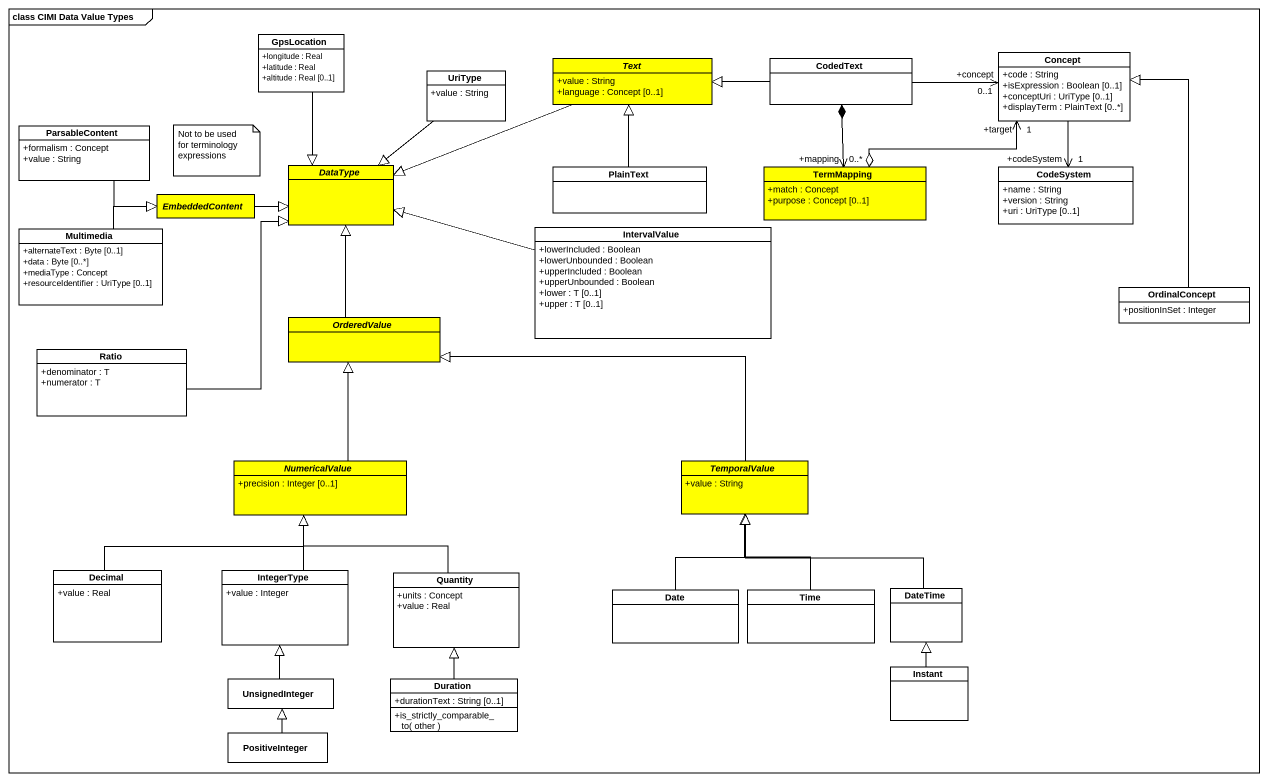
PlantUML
@startuml
mainframe class CIMI Data Value Types
hide circle
hide empty members
skinparam classAttributeIconSize 0
class GpsLocation {
  +longitude : Real
  +latitude : Real
  +altitude : Real [0..1]
}
class UriType {
  +value : String
}
abstract class Text #FFFF00 {
  +value : String
  +language : Concept [0..1]
}
class CodedText
class Concept {
  +code : String
  +isExpression : Boolean [0..1]
  +conceptUri : UriType [0..1]
  +displayTerm : PlainText [0..*]
}
class ParsableContent {
  +formalism : Concept
  +value : String
}
abstract class EmbeddedContent #FFFF00
abstract class DataType #FFFF00
class PlainText
class TermMapping #FFFF00 {
  +match : Concept
  +purpose : Concept [0..1]
}
class CodeSystem {
  +name : String
  +version : String
  +uri : UriType [0..1]
}
class Multimedia {
  +alternateText : Byte [0..1]
  +data : Byte [0..*]
  +mediaType : Concept
  +resourceIdentifier : UriType [0..1]
}
class IntervalValue {
  +lowerIncluded : Boolean
  +lowerUnbounded : Boolean
  +upperIncluded : Boolean
  +upperUnbounded : Boolean
  +lower : T [0..1]
  +upper : T [0..1]
}
class OrdinalConcept {
  +positionInSet : Integer
}
class Ratio {
  +denominator : T
  +numerator : T
}
abstract class OrderedValue #FFFF00
abstract class NumericalValue #FFFF00 {
  +precision : Integer [0..1]
}
abstract class TemporalValue #FFFF00 {
  +value : String
}
class Decimal {
  +value : Real
}
class IntegerType {
  +value : Integer
}
class Quantity {
  +units : Concept
  +value : Real
}
class Date
class Time
class DateTime
class UnsignedInteger
class Duration {
  +durationText : String [0..1]
  +is_strictly_comparable_to( other )
}
class Instant
class PositiveInteger
GpsLocation --|> DataType
UriType --|> DataType
Text -left-|> DataType
CodedText -left-|> Text
Concept "+concept\n0..1" <-left- CodedText
ParsableContent -right-|> EmbeddedContent
EmbeddedContent -right-|> DataType
PlainText -up-|> Text
TermMapping "+mapping\n0..*" <-up-* CodedText
TermMapping o-right-> "+target\n1" Concept
CodeSystem "+codeSystem\n1" <-up- Concept
Multimedia -right-|> EmbeddedContent
IntervalValue -left-|> DataType
OrdinalConcept -up-|> Concept
Ratio -up-|> DataType
OrderedValue -up-|> DataType
NumericalValue -up-|> OrderedValue
TemporalValue -left-|> OrderedValue
Decimal -right-|> NumericalValue
IntegerType -up-|> NumericalValue
Quantity -up-|> NumericalValue
Date -up-|> TemporalValue
Time -up-|> TemporalValue
DateTime -up-|> TemporalValue
UnsignedInteger -up-|> IntegerType
Duration -up-|> Quantity
Instant -up-|> DateTime
PositiveInteger -up-|> UnsignedInteger
note as N1
  Not to be used for terminology expressions
end note
@enduml
